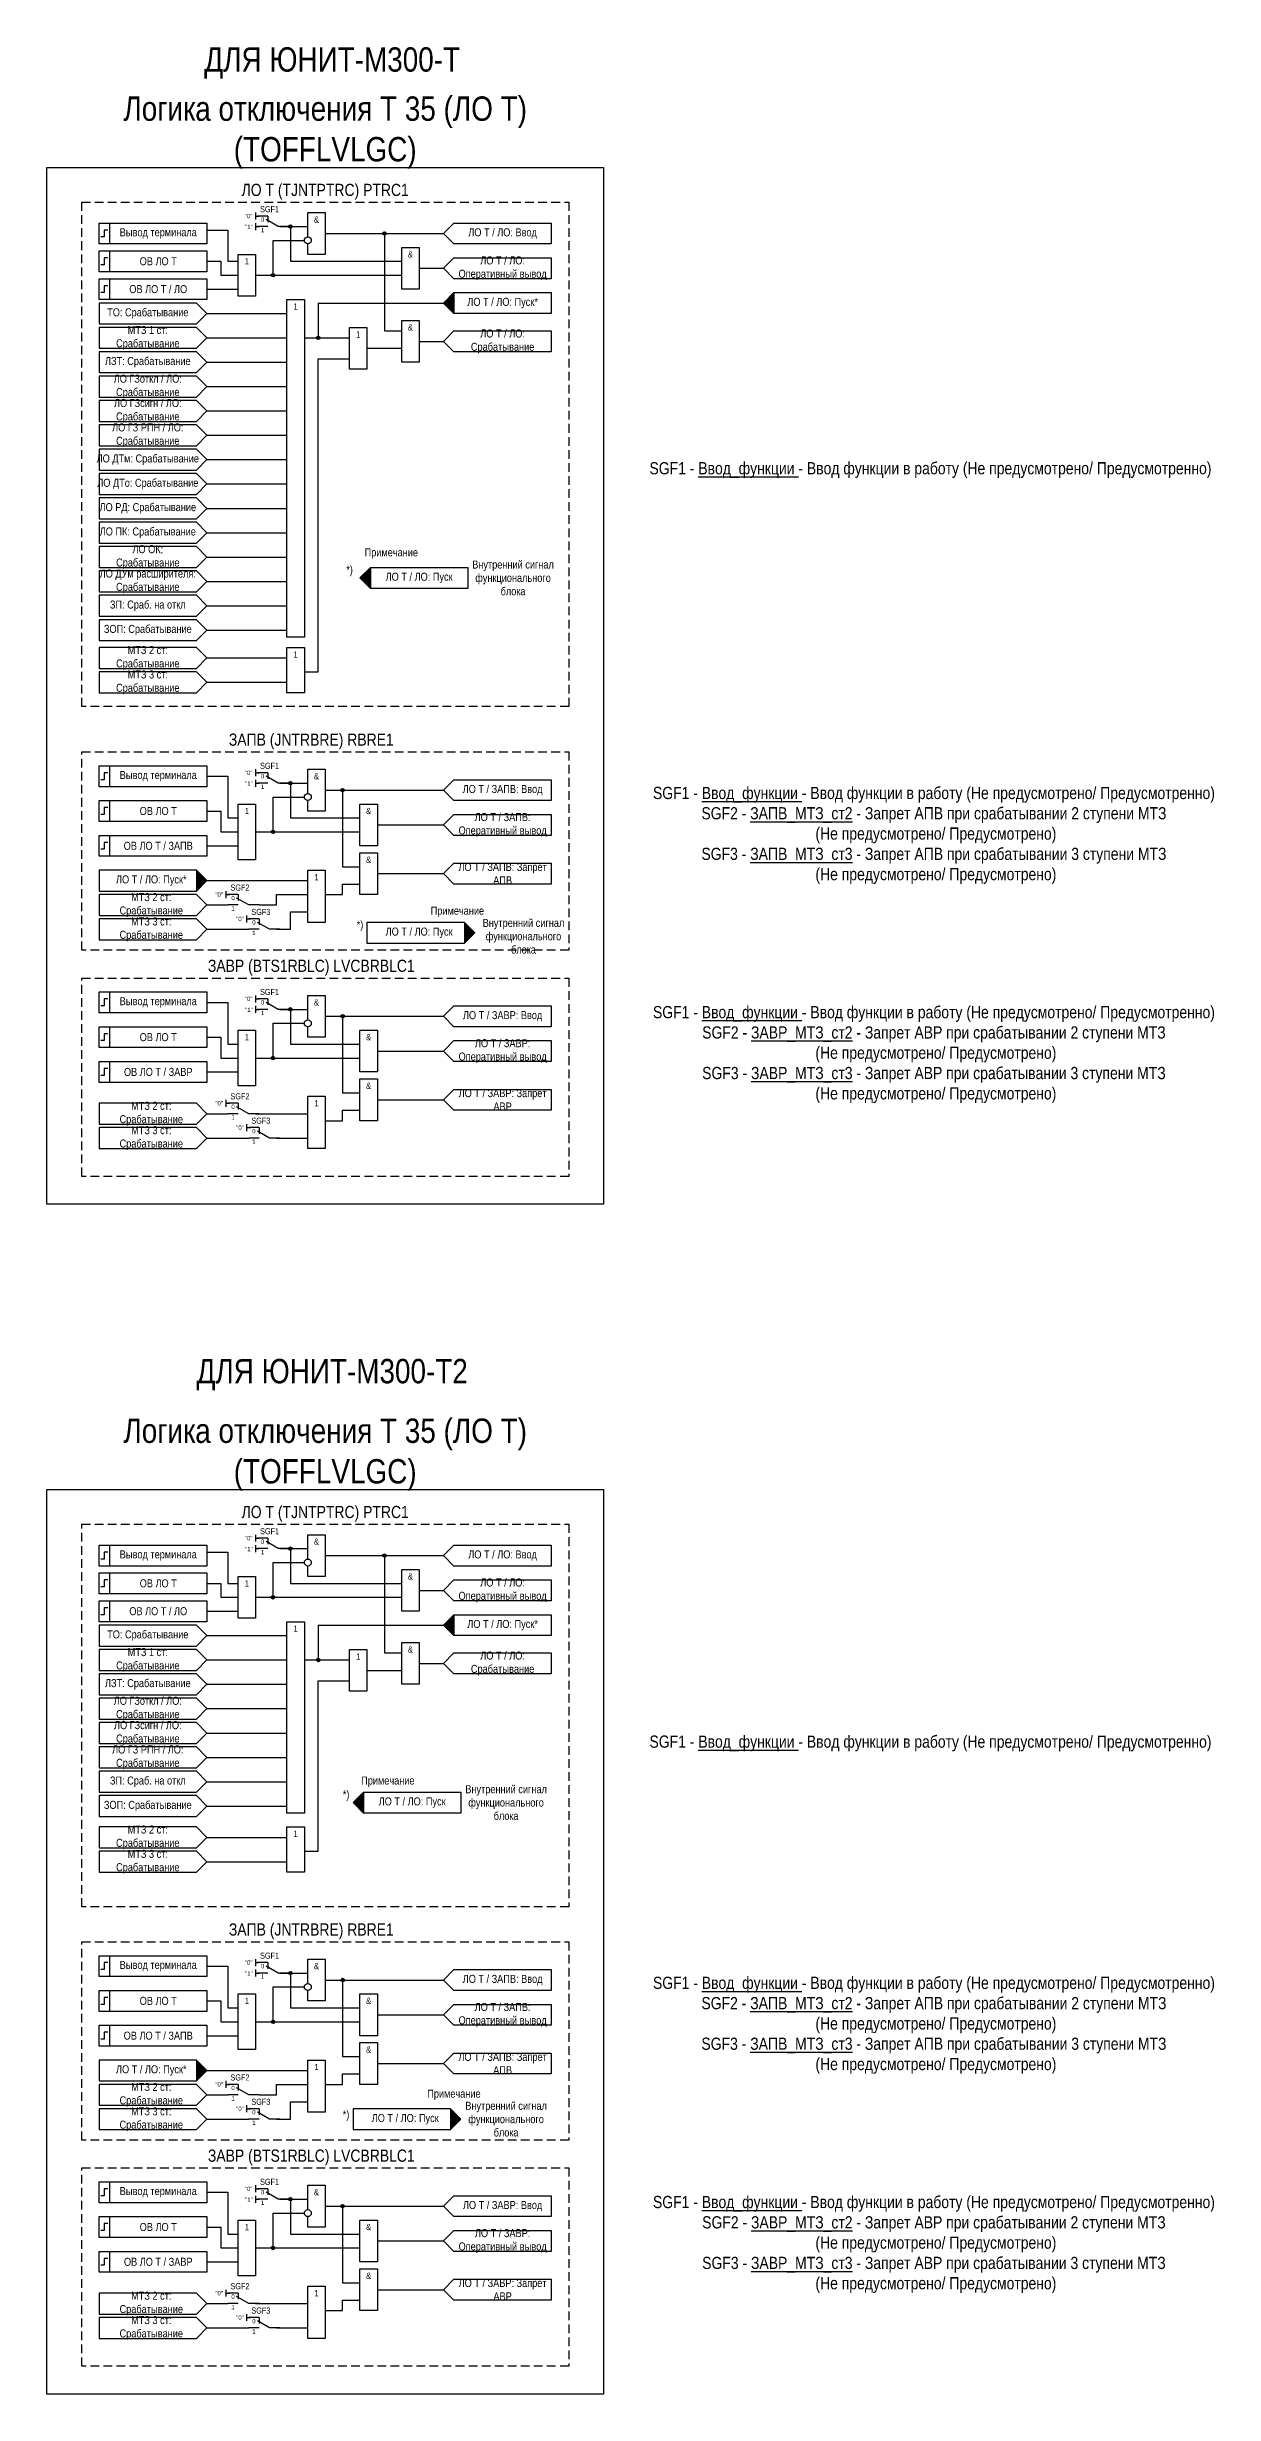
# Model space of a CAD drawing. Header units: millimetres. Extents: x -412 to 1173, y -391 to 386.
# Drawn here: x 0 to 336, y -342 to 333 of the extents above; entities that cross this region are included whole.
import ezdxf
from ezdxf.enums import TextEntityAlignment as Align

# ---------------------------------------------------------------- set-up
doc = ezdxf.new("R2010")
doc.units = ezdxf.units.MM
doc.linetypes.add('штриховая2', pattern=[0.375, 0.25, -0.125])
doc.layers.add('TEXT', color=7, linetype='Continuous', lineweight=25)
doc.layers.add('Основная', color=7, linetype='Continuous')
doc.styles.add('2.5_Gost_RD', font='ARIALN.TTF', dxfattribs={"height": 2.5})
doc.styles.add('3.5_Gost_RD', font='ARIALN.TTF', dxfattribs={"height": 3.5})
doc.styles.add('Вывод', font='ARIALN.TTF', dxfattribs={"height": 2.5})
doc.styles.add('Компонент', font='ARIALN.TTF', dxfattribs={"height": 3.5})

# ---------------------------------------------------------------- blocks, each defined once
blk = doc.blocks.new('*U78')
at = {"layer": 'Основная', "color": 0}
blk.add_line((0, 0), (7, 4), dxfattribs=at)
at = {"layer": 'Основная', "ltscale": 0.35}
blk.add_line((6, 6), (6, 2.5), dxfattribs=at)
blk = doc.blocks.new('*U80')
at = {"layer": 'Основная', "color": 0}
for p, q in [((-3, 6), (-9, 6)), ((-3, 0), (-9, 0)), ((9, 0), (3, 0))]:
    blk.add_line(p, q, dxfattribs=at)
at = {"layer": 'Основная', "ltscale": 0.25, "xscale": -1}
blk.add_blockref('*U78', (3, 0), dxfattribs=at)
at = {"layer": 'Основная'}
for tag, height, style, p in [('В1', 2.5, 'Вывод', (-14, 6)), ('В2', 2.5, 'Вывод', (-6, 4)), ('ОУ', 3.5, 'Компонент', (-2, 10)), ('В3', 2.5, 'Вывод', (-6, -2))]:
    blk.add_attdef(tag, text='', height=height, dxfattribs=dict(at, style=style)).set_placement(p, align=Align.MIDDLE_CENTER)
blk = doc.blocks.new('Точка')
at = {"ltscale": 100}
h = blk.add_hatch(color=256, dxfattribs=at)
h.dxf.hatch_style = 1
edge = h.paths.add_edge_path()
edge.add_arc((0, 0), 0.5, 0, 360)
blk.add_circle((0, 0), 0.5, dxfattribs=at)

msp = doc.modelspace()

# ---------------------------------------------------------------- hatches: boundary and pattern name
at = {"ltscale": 100, "true_color": 0xf7941d}
h = msp.add_hatch(color=30, dxfattribs=at)
h.dxf.hatch_style = 1
h.paths.add_polyline_path([(117, 262), (114, 259), (117, 256)])
h = msp.add_hatch(color=30, dxfattribs=at)
h.dxf.hatch_style = 1
h.paths.add_polyline_path([(93, 177), (93, 183), (90, 180)])
h = msp.add_hatch(color=30, dxfattribs=at)
h.dxf.hatch_style = 1
h.paths.add_polyline_path([(46, 93), (43, 96), (43, 90)])
h = msp.add_hatch(color=30, dxfattribs=at)
h.dxf.hatch_style = 1
h.paths.add_polyline_path([(120, 75), (123, 78), (120, 81)])
h = msp.add_hatch(color=30, dxfattribs=at)
h.dxf.hatch_style = 1
h.paths.add_polyline_path([(117, -118), (114, -121), (117, -124)])
h = msp.add_hatch(color=30, dxfattribs=at)
h.dxf.hatch_style = 1
h.paths.add_polyline_path([(91, -175), (91, -169), (88, -172)])
h = msp.add_hatch(color=30, dxfattribs=at)
h.dxf.hatch_style = 1
h.paths.add_polyline_path([(46, -249), (43, -246), (43, -252)])
h = msp.add_hatch(color=30, dxfattribs=at)
h.dxf.hatch_style = 1
h.paths.add_polyline_path([(116, -266), (119, -263), (116, -260)])

# ---------------------------------------------------------------- linework, layer by layer
at = {"ltscale": 100}
for p, q in [((60, 285), (60, 283)), ((60, 284), (61, 284)), ((60, 282), (60, 280)), ((60, 281), (61, 281)), ((78, 259), (78, 249)), ((117, 262), (114, 259)), ((114, 259), (117, 256)), ((117, 251), (114, 248)), ((74, 249), (87, 249)), ((92, 246), (102, 246)), ((114, 248), (117, 245)), ((93, 183), (90, 180)), ((90, 180), (93, 177)), ((60, 125), (60, 123)), ((60, 124), (61, 124)), ((60, 122), (60, 120)), ((60, 121), (61, 121)), ((117, 98), (114, 95)), ((114, 95), (117, 92)), ((51.5, 88), (51.5, 90)), ((51.5, 89), (52.5, 89)), ((46, 86), (52, 86)), ((57.5, 81), (57.5, 83)), ((57.5, 82), (58.5, 82)), ((46, 79), (58, 79)), ((60, 60), (60, 58)), ((60, 59), (61, 59)), ((60, 57), (60, 55)), ((60, 56), (61, 56)), ((51.5, 28), (51.5, 30)), ((51.5, 29), (52.5, 29)), ((117, 33), (114, 30)), ((114, 30), (117, 27)), ((46, 26), (52, 26)), ((57.5, 21), (57.5, 23)), ((57.5, 22), (58.5, 22)), ((60, 26), (75, 26)), ((46, 19), (58, 19)), ((66, 19), (75, 19)), ((60, -95), (60, -97)), ((60, -96), (61, -96)), ((60, -98), (60, -100)), ((60, -99), (61, -99)), ((78, -121), (78, -131)), ((117, -118), (114, -121)), ((114, -121), (117, -124)), ((74, -131), (87, -131)), ((92, -134), (102, -134)), ((117, -129), (114, -132)), ((114, -132), (117, -135)), ((91, -169), (88, -172)), ((88, -172), (91, -175)), ((60, -217), (60, -219)), ((60, -218), (61, -218)), ((60, -220), (60, -222)), ((60, -221), (61, -221)), ((117, -244), (114, -247)), ((114, -247), (117, -250)), ((46, -256), (52, -256)), ((51.5, -254), (51.5, -252)), ((51.5, -253), (52.5, -253)), ((46, -263), (58, -263)), ((57.5, -261), (57.5, -259)), ((57.5, -260), (58.5, -260)), ((60, -282), (60, -284)), ((60, -283), (61, -283)), ((60, -285), (60, -287)), ((60, -286), (61, -286)), ((117, -309), (114, -312)), ((46, -316), (52, -316)), ((51.5, -314), (51.5, -312)), ((51.5, -313), (52.5, -313)), ((60, -316), (75, -316)), ((114, -312), (117, -315)), ((46, -323), (58, -323)), ((57.5, -321), (57.5, -319)), ((57.5, -320), (58.5, -320)), ((66, -323), (75, -323))]:
    msp.add_line(p, q, dxfattribs=at)
at = {"color": 3, "ltscale": 100}
for points in [[(0, 298), (160, 298), (160, 0), (0, 0)], [(0, -82), (160, -82), (160, -342), (0, -342)]]:
    msp.add_lwpolyline(points, close=True, dxfattribs=at)
at = {"linetype": 'штриховая2', "ltscale": 10}
for points in [[(10, 288), (150, 288), (150, 143), (10, 143)], [(10, 130), (150, 130), (150, 73), (10, 73)], [(10, 65), (150, 65), (150, 8), (10, 8)], [(10, -92), (150, -92), (150, -202), (10, -202)], [(10, -212), (150, -212), (150, -269), (10, -269)], [(10, -277), (150, -277), (150, -334), (10, -334)]]:
    msp.add_lwpolyline(points, close=True, dxfattribs=at)
at = {"ltscale": 100}
for points in [[(75, 278), (75, 285), (80, 285), (80, 273), (75, 273), (75, 276)], [(46, 280), (52, 280), (52, 271), (55, 271)], [(60, 267), (65, 267), (65, 277), (74, 277)], [(67, 281), (75, 281)], [(67, 281), (70, 281), (70, 271), (102, 271)], [(80, 279), (114, 279)], [(80, 279), (97, 279), (97, 251), (102, 251)], [(114, 279), (117, 282), (145, 282), (145, 276), (117, 276), (114, 279)], [(46, 271), (50, 271), (50, 267), (55, 267)], [(114, 269), (117, 272), (145, 272), (145, 266), (117, 266), (114, 269)], [(60, 267), (102, 267)], [(107, 269), (114, 269)], [(46, 256), (43, 259), (15, 259), (15, 253), (43, 253), (46, 256)], [(46, 263), (55, 263)], [(69, 214), (69, 260), (74, 260), (74, 163), (69, 163), (69, 214)], [(78, 259), (114, 259)], [(114, 259), (117, 262), (145, 262), (145, 256), (117, 256), (114, 259)], [(114, 259), (117, 262), (117, 256), (114, 259)], [(46, 249), (43, 252), (15, 252), (15, 246), (43, 246), (46, 249)], [(46, 256), (69, 256)], [(114, 248), (117, 251), (145, 251), (145, 245), (117, 245), (114, 248)], [(46, 242), (43, 245), (15, 245), (15, 239), (43, 239), (46, 242)], [(46, 249), (69, 249)], [(74, 153), (78, 153), (78, 243), (87, 243)], [(107, 248), (114, 248)], [(46, 235), (43, 238), (15, 238), (15, 232), (43, 232), (46, 235)], [(46, 242), (69, 242)], [(46, 228), (43, 231), (15, 231), (15, 225), (43, 225), (46, 228)], [(46, 235), (69, 235)], [(46, 221), (43, 224), (15, 224), (15, 218), (43, 218), (46, 221)], [(46, 228), (69, 228)], [(46, 214), (43, 217), (15, 217), (15, 211), (43, 211), (46, 214)], [(46, 221), (69, 221)], [(46, 207), (43, 210), (15, 210), (15, 204), (43, 204), (46, 207)], [(46, 214), (69, 214)], [(46, 200), (43, 203), (15, 203), (15, 197), (43, 197), (46, 200)], [(46, 207), (69, 207)], [(46, 193), (43, 196), (15, 196), (15, 190), (43, 190), (46, 193)], [(46, 200), (69, 200)], [(46, 186), (43, 189), (15, 189), (15, 183), (43, 183), (46, 186)], [(46, 193), (69, 193)], [(46, 186), (69, 186)], [(90, 180), (93, 183), (121, 183), (121, 177), (93, 177), (90, 180)], [(90, 180), (93, 183), (93, 177), (90, 180)], [(46, 179), (43, 182), (15, 182), (15, 176), (43, 176), (46, 179)], [(46, 179), (69, 179)], [(46, 172), (43, 175), (15, 175), (15, 169), (43, 169), (46, 172)], [(46, 172), (69, 172)], [(46, 165), (43, 168), (15, 168), (15, 162), (43, 162), (46, 165)], [(46, 165), (69, 165)], [(46, 157), (43, 160), (15, 160), (15, 154), (43, 154), (46, 157)], [(46, 157), (69, 157)], [(46, 150), (43, 153), (15, 153), (15, 147), (43, 147), (46, 150)], [(46, 150), (69, 150)], [(46, 123), (52, 123), (52, 111), (55, 111)], [(75, 118), (75, 125), (80, 125), (80, 113), (75, 113), (75, 116)], [(114, 119), (117, 122), (145, 122), (145, 116), (117, 116), (114, 119)], [(60, 107), (65, 107), (65, 117), (74, 117)], [(67, 121), (75, 121)], [(67, 121), (70, 121), (70, 111), (90, 111)], [(80, 119), (114, 119)], [(80, 119), (85, 119), (85, 97), (90, 97)], [(46, 113), (50, 113), (50, 107), (55, 107)], [(95, 109), (114, 109)], [(114, 109), (117, 112), (145, 112), (145, 106), (117, 106), (114, 109)], [(46, 103), (55, 103)], [(60, 107), (90, 107)], [(46, 93), (43, 96), (15, 96), (15, 90), (43, 90), (46, 93)], [(43, 96), (43, 90), (46, 93), (43, 96)], [(95, 95), (114, 95)], [(114, 95), (117, 98), (145, 98), (145, 92), (117, 92), (114, 95)], [(46, 86), (43, 89), (15, 89), (15, 83), (43, 83), (46, 86)], [(46, 93), (75, 93)], [(61, 86), (66, 86), (66, 89), (75, 89)], [(80, 89), (85, 89), (85, 92), (90, 92)], [(46, 79), (43, 82), (15, 82), (15, 76), (43, 76), (46, 79)], [(66, 79), (70, 79), (70, 84), (75, 84)], [(123, 78), (120, 81), (92, 81), (92, 75), (120, 75), (123, 78)], [(120, 81), (120, 75), (123, 78), (120, 81)], [(46, 58), (52, 58), (52, 46), (55, 46)], [(67, 56), (75, 56)], [(67, 56), (70, 56), (70, 46), (90, 46)], [(75, 53), (75, 60), (80, 60), (80, 48), (75, 48), (75, 51)], [(80, 54), (114, 54)], [(80, 54), (85, 54), (85, 32), (90, 32)], [(114, 54), (117, 57), (145, 57), (145, 51), (117, 51), (114, 54)], [(46, 48), (50, 48), (50, 42), (55, 42)], [(60, 42), (65, 42), (65, 52), (74, 52)], [(60, 42), (90, 42)], [(95, 44), (114, 44)], [(114, 44), (117, 47), (145, 47), (145, 41), (117, 41), (114, 44)], [(46, 38), (55, 38)], [(46, 26), (43, 29), (15, 29), (15, 23), (43, 23), (46, 26)], [(80, 24), (85, 24), (85, 27), (90, 27)], [(95, 30), (114, 30)], [(114, 30), (117, 33), (145, 33), (145, 27), (117, 27), (114, 30)], [(46, 19), (43, 22), (15, 22), (15, 16), (43, 16), (46, 19)], [(46, -100), (52, -100), (52, -109), (55, -109)], [(67, -99), (75, -99)], [(67, -99), (70, -99), (70, -109), (102, -109)], [(75, -102), (75, -95), (80, -95), (80, -107), (75, -107), (75, -104)], [(80, -101), (114, -101)], [(80, -101), (97, -101), (97, -129), (102, -129)], [(114, -101), (117, -98), (145, -98), (145, -104), (117, -104), (114, -101)], [(60, -113), (65, -113), (65, -103), (74, -103)], [(46, -109), (50, -109), (50, -113), (55, -113)], [(60, -113), (102, -113)], [(107, -111), (114, -111)], [(114, -111), (117, -108), (145, -108), (145, -114), (117, -114), (114, -111)], [(46, -124), (43, -121), (15, -121), (15, -127), (43, -127), (46, -124)], [(46, -117), (55, -117)], [(69, -166), (69, -120), (74, -120), (74, -175), (69, -175), (69, -166)], [(78, -121), (114, -121)], [(114, -121), (117, -118), (145, -118), (145, -124), (117, -124), (114, -121)], [(114, -121), (117, -118), (117, -124), (114, -121)], [(46, -131), (43, -128), (15, -128), (15, -134), (43, -134), (46, -131)], [(46, -124), (69, -124)], [(46, -131), (69, -131)], [(107, -132), (114, -132)], [(114, -132), (117, -129), (145, -129), (145, -135), (117, -135), (114, -132)], [(46, -138), (43, -135), (15, -135), (15, -141), (43, -141), (46, -138)], [(46, -138), (69, -138)], [(74, -186), (78, -186), (78, -137), (87, -137)], [(46, -145), (43, -142), (15, -142), (15, -148), (43, -148), (46, -145)], [(46, -145), (69, -145)], [(46, -152), (43, -149), (15, -149), (15, -155), (43, -155), (46, -152)], [(46, -152), (69, -152)], [(46, -159), (43, -156), (15, -156), (15, -162), (43, -162), (46, -159)], [(46, -159), (69, -159)], [(46, -166), (43, -163), (15, -163), (15, -169), (43, -169), (46, -166)], [(46, -166), (69, -166)], [(46, -173), (43, -170), (15, -170), (15, -176), (43, -176), (46, -173)], [(46, -173), (69, -173)], [(88, -172), (91, -169), (119, -169), (119, -175), (91, -175), (88, -172)], [(88, -172), (91, -169), (91, -175), (88, -172)], [(46, -182), (43, -179), (15, -179), (15, -185), (43, -185), (46, -182)], [(46, -182), (69, -182)], [(46, -189), (43, -186), (15, -186), (15, -192), (43, -192), (46, -189)], [(46, -189), (69, -189)], [(46, -219), (52, -219), (52, -231), (55, -231)], [(67, -221), (75, -221)], [(67, -221), (70, -221), (70, -231), (90, -231)], [(75, -224), (75, -217), (80, -217), (80, -229), (75, -229), (75, -226)], [(114, -223), (117, -220), (145, -220), (145, -226), (117, -226), (114, -223)], [(46, -229), (50, -229), (50, -235), (55, -235)], [(60, -235), (65, -235), (65, -225), (74, -225)], [(80, -223), (114, -223)], [(80, -223), (85, -223), (85, -245), (90, -245)], [(60, -235), (90, -235)], [(95, -233), (114, -233)], [(114, -233), (117, -230), (145, -230), (145, -236), (117, -236), (114, -233)], [(46, -239), (55, -239)], [(46, -249), (43, -246), (15, -246), (15, -252), (43, -252), (46, -249)], [(43, -246), (43, -252), (46, -249), (43, -246)], [(46, -249), (75, -249)], [(95, -247), (114, -247)], [(114, -247), (117, -244), (145, -244), (145, -250), (117, -250), (114, -247)], [(46, -256), (43, -253), (15, -253), (15, -259), (43, -259), (46, -256)], [(61, -256), (66, -256), (66, -253), (75, -253)], [(80, -253), (85, -253), (85, -250), (90, -250)], [(46, -263), (43, -260), (15, -260), (15, -266), (43, -266), (46, -263)], [(66, -263), (70, -263), (70, -258), (75, -258)], [(119, -263), (116, -260), (88, -260), (88, -266), (116, -266), (119, -263)], [(116, -260), (116, -266), (119, -263), (116, -260)], [(75, -289), (75, -282), (80, -282), (80, -294), (75, -294), (75, -291)], [(46, -284), (52, -284), (52, -296), (55, -296)], [(60, -300), (65, -300), (65, -290), (74, -290)], [(67, -286), (75, -286)], [(67, -286), (70, -286), (70, -296), (90, -296)], [(80, -288), (114, -288)], [(80, -288), (85, -288), (85, -310), (90, -310)], [(114, -288), (117, -285), (145, -285), (145, -291), (117, -291), (114, -288)], [(46, -294), (50, -294), (50, -300), (55, -300)], [(114, -298), (117, -295), (145, -295), (145, -301), (117, -301), (114, -298)], [(60, -300), (90, -300)], [(95, -298), (114, -298)], [(46, -304), (55, -304)], [(114, -312), (117, -309), (145, -309), (145, -315), (117, -315), (114, -312)], [(46, -316), (43, -313), (15, -313), (15, -319), (43, -319), (46, -316)], [(80, -318), (85, -318), (85, -315), (90, -315)], [(95, -312), (114, -312)], [(46, -323), (43, -320), (15, -320), (15, -326), (43, -326), (46, -323)]]:
    msp.add_lwpolyline(points, dxfattribs=at)
for points in [[(15, 282), (46, 282), (46, 276), (15, 276)], [(15, 282), (18, 282), (18, 276), (15, 276)], [(15, 274), (46, 274), (46, 268), (15, 268)], [(15, 274), (18, 274), (18, 268), (15, 268)], [(55, 273), (60, 273), (60, 261), (55, 261)], [(102, 275), (107, 275), (107, 263), (102, 263)], [(15, 266), (18, 266), (18, 260), (15, 260)], [(15, 266), (46, 266), (46, 260), (15, 260)], [(87, 252), (92, 252), (92, 240), (87, 240)], [(102, 254), (107, 254), (107, 242), (102, 242)], [(69, 160), (74, 160), (74, 147), (69, 147)], [(15, 126), (18, 126), (18, 120), (15, 120)], [(15, 126), (46, 126), (46, 120), (15, 120)], [(15, 116), (18, 116), (18, 110), (15, 110)], [(15, 116), (46, 116), (46, 110), (15, 110)], [(55, 115), (60, 115), (60, 99), (55, 99)], [(90, 115), (95, 115), (95, 103), (90, 103)], [(15, 106), (18, 106), (18, 100), (15, 100)], [(15, 106), (46, 106), (46, 100), (15, 100)], [(75, 96), (80, 96), (80, 81), (75, 81)], [(90, 101), (95, 101), (95, 89), (90, 89)], [(15, 61), (18, 61), (18, 55), (15, 55)], [(15, 61), (46, 61), (46, 55), (15, 55)], [(15, 51), (18, 51), (18, 45), (15, 45)], [(15, 51), (46, 51), (46, 45), (15, 45)], [(55, 50), (60, 50), (60, 34), (55, 34)], [(90, 50), (95, 50), (95, 38), (90, 38)], [(15, 41), (18, 41), (18, 35), (15, 35)], [(15, 41), (46, 41), (46, 35), (15, 35)], [(90, 36), (95, 36), (95, 24), (90, 24)], [(75, 31), (80, 31), (80, 16), (75, 16)], [(15, -98), (46, -98), (46, -104), (15, -104)], [(15, -98), (18, -98), (18, -104), (15, -104)], [(15, -106), (46, -106), (46, -112), (15, -112)], [(15, -106), (18, -106), (18, -112), (15, -112)], [(55, -107), (60, -107), (60, -119), (55, -119)], [(102, -105), (107, -105), (107, -117), (102, -117)], [(15, -114), (18, -114), (18, -120), (15, -120)], [(15, -114), (46, -114), (46, -120), (15, -120)], [(87, -128), (92, -128), (92, -140), (87, -140)], [(102, -126), (107, -126), (107, -138), (102, -138)], [(69, -179), (74, -179), (74, -192), (69, -192)], [(15, -216), (18, -216), (18, -222), (15, -222)], [(15, -216), (46, -216), (46, -222), (15, -222)], [(15, -226), (18, -226), (18, -232), (15, -232)], [(15, -226), (46, -226), (46, -232), (15, -232)], [(55, -227), (60, -227), (60, -243), (55, -243)], [(90, -227), (95, -227), (95, -239), (90, -239)], [(15, -236), (18, -236), (18, -242), (15, -242)], [(15, -236), (46, -236), (46, -242), (15, -242)], [(90, -241), (95, -241), (95, -253), (90, -253)], [(75, -246), (80, -246), (80, -261), (75, -261)], [(15, -281), (18, -281), (18, -287), (15, -287)], [(15, -281), (46, -281), (46, -287), (15, -287)], [(15, -291), (18, -291), (18, -297), (15, -297)], [(15, -291), (46, -291), (46, -297), (15, -297)], [(55, -292), (60, -292), (60, -308), (55, -308)], [(90, -292), (95, -292), (95, -304), (90, -304)], [(15, -301), (18, -301), (18, -307), (15, -307)], [(15, -301), (46, -301), (46, -307), (15, -307)], [(90, -306), (95, -306), (95, -318), (90, -318)], [(75, -311), (80, -311), (80, -326), (75, -326)]]:
    msp.add_lwpolyline(points, close=True, dxfattribs=at)
at = {"lineweight": 30, "ltscale": 100}
for points in [[(17.5, 280), (16.5, 280), (16.5, 278), (15.5, 278)], [(17.5, 272), (16.5, 272), (16.5, 270), (15.5, 270)], [(17.5, 264), (16.5, 264), (16.5, 262), (15.5, 262)], [(17.5, 124), (16.5, 124), (16.5, 122), (15.5, 122)], [(17.5, 114), (16.5, 114), (16.5, 112), (15.5, 112)], [(17.5, 104), (16.5, 104), (16.5, 102), (15.5, 102)], [(17.5, 59), (16.5, 59), (16.5, 57), (15.5, 57)], [(17.5, 49), (16.5, 49), (16.5, 47), (15.5, 47)], [(17.5, 39), (16.5, 39), (16.5, 37), (15.5, 37)], [(17.5, -100), (16.5, -100), (16.5, -102), (15.5, -102)], [(17.5, -108), (16.5, -108), (16.5, -110), (15.5, -110)], [(17.5, -116), (16.5, -116), (16.5, -118), (15.5, -118)], [(17.5, -218), (16.5, -218), (16.5, -220), (15.5, -220)], [(17.5, -228), (16.5, -228), (16.5, -230), (15.5, -230)], [(17.5, -238), (16.5, -238), (16.5, -240), (15.5, -240)], [(17.5, -283), (16.5, -283), (16.5, -285), (15.5, -285)], [(17.5, -293), (16.5, -293), (16.5, -295), (15.5, -295)], [(17.5, -303), (16.5, -303), (16.5, -305), (15.5, -305)]]:
    msp.add_lwpolyline(points, dxfattribs=at)
for centre in [(75, 277), (75, 117), (75, 52), (75, -103), (75, -225), (75, -290)]:
    msp.add_circle(centre, 1)

# ---------------------------------------------------------------- block references
at = {"ltscale": 100}
for p in [(70, 281), (97, 279), (65, 267), (78, 249), (70, 121), (85, 119), (65, 107), (70, 56), (85, 54), (65, 42), (70, -99), (97, -101), (65, -113), (78, -131), (70, -221), (85, -223), (65, -235), (70, -286), (85, -288), (65, -300)]:
    msp.add_blockref('Точка', p, dxfattribs=at)
at = {"layer": 'Основная', "ltscale": 0.25, "xscale": 0.5, "yscale": 0.5, "zscale": 0.5}
for p, values in [((65, 281), {'ОУ': 'SGF1', 'В1': '"0"', 'В2': '0', 'В3': '1'}), ((65, 121), {'ОУ': 'SGF1', 'В1': '"0"', 'В2': '0', 'В3': '1'}), ((56.5, 86), {'ОУ': 'SGF2', 'В1': '"0"', 'В2': '0', 'В3': '1'}), ((62.5, 79), {'ОУ': 'SGF3', 'В1': '"0"', 'В2': '0', 'В3': '1'}), ((65, 56), {'ОУ': 'SGF1', 'В1': '"0"', 'В2': '0', 'В3': '1'}), ((56.5, 26), {'ОУ': 'SGF2', 'В1': '"0"', 'В2': '0', 'В3': '1'}), ((62.5, 19), {'ОУ': 'SGF3', 'В1': '"0"', 'В2': '0', 'В3': '1'}), ((65, -99), {'ОУ': 'SGF1', 'В1': '"0"', 'В2': '0', 'В3': '1'}), ((65, -221), {'ОУ': 'SGF1', 'В1': '"0"', 'В2': '0', 'В3': '1'}), ((56.5, -256), {'ОУ': 'SGF2', 'В1': '"0"', 'В2': '0', 'В3': '1'}), ((62.5, -263), {'ОУ': 'SGF3', 'В1': '"0"', 'В2': '0', 'В3': '1'}), ((65, -286), {'ОУ': 'SGF1', 'В1': '"0"', 'В2': '0', 'В3': '1'}), ((56.5, -316), {'ОУ': 'SGF2', 'В1': '"0"', 'В2': '0', 'В3': '1'}), ((62.5, -323), {'ОУ': 'SGF3', 'В1': '"0"', 'В2': '0', 'В3': '1'})]:
    msp.add_blockref('*U80', p, dxfattribs=at).add_auto_attribs(values)

# ---------------------------------------------------------------- texts
at = {"color": 6, "ltscale": 100, "char_height": 7, "width": 160, "attachment_point": 5, "style": '3.5_Gost_RD'}
for s, insert in [('ДЛЯ ЮНИТ-М300-Т', (82, 328)), ('ДЛЯ ЮНИТ-М300-Т2', (82, -49))]:
    msp.add_mtext(s, dxfattribs=dict(at, insert=insert))
at = {"color": 30, "ltscale": 100, "true_color": 0xf7941d, "attachment_point": 5, "style": '3.5_Gost_RD'}
for s, insert, char_height, width in [('{\\C3;Логика отключения Т 35 (ЛО Т) (}TOFFLVLGC{\\C3;) }', (80, 308), 7, 160), ('ЛО Т (TJNTPTRC) {\\C6;PTRC1}', (80, 291), 3.5, 140), ('SGF1 - {\\LВвод_функции} - Ввод функции в работу (Не предусмотрено/ Предусмотренно)', (254, 211), 3.5, 174), ('ЗАПВ (JNTRBRE) {\\C6;RBRE1}', (76, 133), 3.5, 140), ('SGF1 - {\\LВвод_функции} - Ввод функции в работу (Не предусмотрено/ Предусмотренно)\\PSGF2 - {\\LЗАПВ_МТЗ\\C3;_ст2} - Запрет АПВ при {\\C3;срабатывании 2 ступени МТЗ}\\P^I(Не предусмотрено/ Предусмотрено)\\PSGF3 - {\\LЗАПВ_МТЗ\\C3;_ст3} - Запрет АПВ при{\\C3; срабатывании 3 ступени МТЗ} \\P^I(Не предусмотрено/ Предусмотрено)', (255, 106), 3.5, 174), ('ЗАВР (BTS1RBLC) {\\C6;LVCBRBLC1}', (76, 68), 3.5, 140), ('SGF1 - {\\LВвод_функции} - Ввод функции в работу (Не предусмотрено/ Предусмотренно)\\PSGF2 - {\\LЗАВР_МТЗ\\C3;_ст2} - Запрет АВР при {\\C3;срабатывании 2 ступени МТЗ\\P}^I(Не предусмотрено/ Предусмотрено)\\PSGF3 - {\\LЗАВР_МТЗ\\C3;_ст3} - Запрет АВР при срабатывании 3 ступени МТЗ\\P^I(Не предусмотрено/ Предусмотрено)', (255, 43), 3.5, 174), ('{\\C3;Логика отключения Т 35 (ЛО Т) (}TOFFLVLGC{\\C3;) }', (80, -72), 7, 160), ('ЛО Т (TJNTPTRC) {\\C6;PTRC1}', (80, -89), 3.5, 140), ('SGF1 - {\\LВвод_функции} - Ввод функции в работу (Не предусмотрено/ Предусмотренно)', (254, -155), 3.5, 174), ('ЗАПВ (JNTRBRE) {\\C6;RBRE1}', (76, -209), 3.5, 140), ('SGF1 - {\\LВвод_функции} - Ввод функции в работу (Не предусмотрено/ Предусмотренно)\\PSGF2 - {\\LЗАПВ_МТЗ\\C3;_ст2} - Запрет АПВ при {\\C3;срабатывании 2 ступени МТЗ}\\P^I(Не предусмотрено/ Предусмотрено)\\PSGF3 - {\\LЗАПВ_МТЗ\\C3;_ст3} - Запрет АПВ при{\\C3; срабатывании 3 ступени МТЗ} \\P^I(Не предусмотрено/ Предусмотрено)', (255, -236), 3.5, 174), ('ЗАВР (BTS1RBLC) {\\C6;LVCBRBLC1}', (76, -274), 3.5, 140), ('SGF1 - {\\LВвод_функции} - Ввод функции в работу (Не предусмотрено/ Предусмотренно)\\PSGF2 - {\\LЗАВР_МТЗ\\C3;_ст2} - Запрет АВР при {\\C3;срабатывании 2 ступени МТЗ\\P}^I(Не предусмотрено/ Предусмотрено)\\PSGF3 - {\\LЗАВР_МТЗ\\C3;_ст3} - Запрет АВР при срабатывании 3 ступени МТЗ\\P^I(Не предусмотрено/ Предусмотрено)', (255, -299), 3.5, 174)]:
    msp.add_mtext(s, dxfattribs=dict(at, insert=insert, char_height=char_height, width=width))
at = {"ltscale": 100, "attachment_point": 5, "style": '2.5_Gost_RD'}
for s, insert, char_height, width in [('&', (77.5, 283), 1.8, 5), ('1', (57.5, 271), 1.8, 5), ('&', (104.5, 273), 1.8, 5), ('1', (71.5, 258), 1.8, 5), ('МТЗ 1 ст: Срабатывание ', (29, 249), 2.3, 28), ('1', (89.5, 250), 1.8, 5), ('&', (104.5, 252), 1.8, 5), ('ЛЗТ: Срабатывание ', (29, 242), 2.3, 28), ('ЛО ПК: Срабатывание', (29, 193), 2.3, 26.5657), ('ЛО ОК: Срабатывание', (29, 186), 2.3, 25.9715), ('ЛО ДУм расширителя: Срабатывание', (29, 179), 2.3, 31.9565), ('МТЗ 2 ст: Срабатывание ', (29, 157), 2.3, 28), ('1', (71.5, 158), 1.8, 5), ('МТЗ 3 ст: Срабатывание ', (29, 150), 2.3, 28), ('Вывод терминала', (32, 123), 2.3, 28), ('&', (77.5, 123), 1.8, 5), ('1', (57.5, 113), 1.8, 5), ('&', (92.5, 113), 1.8, 5), ('1', (77.5, 94), 1.8, 5), ('&', (92.5, 99), 1.8, 5), ('МТЗ 2 ст: Срабатывание ', (30, 86), 2.3, 28), ('МТЗ 3 ст: Срабатывание ', (30, 79), 2.3, 28), ('Вывод терминала', (32, 58), 2.3, 28), ('&', (77.5, 58), 1.8, 5), ('1', (57.5, 48), 1.8, 5), ('&', (92.5, 48), 1.8, 5), ('&', (92.5, 34), 1.8, 5), ('МТЗ 2 ст: Срабатывание ', (30, 26), 2.3, 28), ('1', (77.5, 29), 1.8, 5), ('МТЗ 3 ст: Срабатывание ', (30, 19), 2.3, 28), ('&', (77.5, -97), 1.8, 5), ('&', (104.5, -107), 1.8, 5), ('1', (57.5, -109), 1.8, 5), ('1', (71.5, -122), 1.8, 5), ('МТЗ 1 ст: Срабатывание ', (29, -131), 2.3, 28), ('&', (104.5, -128), 1.8, 5), ('1', (89.5, -130), 1.8, 5), ('ЛЗТ: Срабатывание ', (29, -138), 2.3, 28), ('МТЗ 2 ст: Срабатывание ', (29, -182), 2.3, 28), ('1', (71.5, -181), 1.8, 5), ('МТЗ 3 ст: Срабатывание ', (29, -189), 2.3, 28), ('Вывод терминала', (32, -219), 2.3, 28), ('&', (77.5, -219), 1.8, 5), ('1', (57.5, -229), 1.8, 5), ('&', (92.5, -229), 1.8, 5), ('&', (92.5, -243), 1.8, 5), ('1', (77.5, -248), 1.8, 5), ('МТЗ 2 ст: Срабатывание ', (30, -256), 2.3, 28), ('МТЗ 3 ст: Срабатывание ', (30, -263), 2.3, 28), ('Вывод терминала', (32, -284), 2.3, 28), ('&', (77.5, -284), 1.8, 5), ('1', (57.5, -294), 1.8, 5), ('&', (92.5, -294), 1.8, 5), ('&', (92.5, -308), 1.8, 5), ('МТЗ 2 ст: Срабатывание ', (30, -316), 2.3, 28), ('1', (77.5, -313), 1.8, 5), ('МТЗ 3 ст: Срабатывание ', (30, -323), 2.3, 28)]:
    msp.add_mtext(s, dxfattribs=dict(at, insert=insert, char_height=char_height, width=width))
at = {"color": 0, "ltscale": 100, "char_height": 2.3, "width": 28, "attachment_point": 5, "style": '2.5_Gost_RD'}
for insert in [(32, 279), (32, -101)]:
    msp.add_mtext('{\\C256;Вывод терминала}', dxfattribs=dict(at, insert=insert))
at = {"ltscale": 100, "char_height": 1.25, "attachment_point": 1, "style": '3.5_Gost_RD'}
for insert in [(57, 281.5), (57, 121.5), (57, 56.5), (57, -98.5), (57, -220.5), (57, -285.5)]:
    msp.add_mtext_dynamic_manual_height_columns('"1"', width=2, gutter_width=17.5, heights=[0], dxfattribs=dict(at, insert=insert))
at = {"layer": 'TEXT', "ltscale": 100, "char_height": 2.3, "width": 28, "attachment_point": 5, "style": '2.5_Gost_RD'}
for s, insert in [('ЛО Т / ЛО: Ввод', (131, 279)), ('ОВ ЛО Т', (32, 271)), ('ЛО Т / ЛО: Оперативный вывод', (131, 269)), ('ЛО Т / ЛО: Пуск*', (131, 259)), ('ЛО Т / ЛО: Срабатывание', (131, 248)), ('ЛО ГЗоткл / ЛО: Срабатывание', (29, 235)), ('ЛО ГЗсигн / ЛО: Срабатывание', (29, 228)), ('ЛО ГЗ РПН / ЛО: Срабатывание', (29, 221)), ('*)', (87, 182)), ('Примечание', (99, 187)), ('Внутренний сигнал функционального блока', (134, 180)), ('ЛО Т / ЛО: Пуск', (107, 180)), ('ЗП: Сраб. на откл', (29, 172)), ('ЗОП: Срабатывание', (29, 165)), ('ЛО Т / ЗАПВ: Ввод', (131, 119)), ('ОВ ЛО Т', (32, 113)), ('ЛО Т / ЗАПВ: Оперативный вывод', (131, 109)), ('ЛО Т / ЛО: Пуск*', (30, 93)), ('ЛО Т / ЗАПВ: Запрет АПВ', (131, 95)), ('*)', (90, 80)), ('Примечание', (118, 84)), ('Внутренний сигнал функционального блока', (137, 77)), ('ЛО Т / ЛО: Пуск', (107, 78)), ('ЛО Т / ЗАВР: Ввод', (131, 54)), ('ОВ ЛО Т', (32, 48)), ('ЛО Т / ЗАВР: Оперативный вывод', (131, 44)), ('ЛО Т / ЗАВР: Запрет АВР', (131, 30)), ('ЛО Т / ЛО: Ввод', (131, -101)), ('ОВ ЛО Т', (32, -109)), ('ЛО Т / ЛО: Оперативный вывод', (131, -111)), ('ЛО Т / ЛО: Пуск*', (131, -121)), ('ЛО Т / ЛО: Срабатывание', (131, -132)), ('ЛО ГЗоткл / ЛО: Срабатывание', (29, -145)), ('ЛО ГЗсигн / ЛО: Срабатывание', (29, -152)), ('ЛО ГЗ РПН / ЛО: Срабатывание', (29, -159)), ('ЗП: Сраб. на откл', (29, -166)), ('*)', (86, -170)), ('Примечание', (98, -166)), ('Внутренний сигнал функционального блока', (132, -172)), ('ЗОП: Срабатывание', (29, -173)), ('ЛО Т / ЛО: Пуск', (105, -172)), ('ЛО Т / ЗАПВ: Ввод', (131, -223)), ('ОВ ЛО Т', (32, -229)), ('ЛО Т / ЗАПВ: Оперативный вывод', (131, -233)), ('ЛО Т / ЛО: Пуск*', (30, -249)), ('ЛО Т / ЗАПВ: Запрет АПВ', (131, -247)), ('Примечание', (117, -256)), ('*)', (86, -262)), ('ЛО Т / ЛО: Пуск', (103, -263)), ('Внутренний сигнал функционального блока', (132, -263)), ('ЛО Т / ЗАВР: Ввод', (131, -288)), ('ОВ ЛО Т', (32, -294)), ('ЛО Т / ЗАВР: Оперативный вывод', (131, -298)), ('ЛО Т / ЗАВР: Запрет АВР', (131, -312))]:
    msp.add_mtext(s, dxfattribs=dict(at, insert=insert))
at = {"layer": 'TEXT', "color": 0, "ltscale": 100, "char_height": 2.3, "attachment_point": 5, "style": '2.5_Gost_RD'}
for s, insert, width in [('{\\C256;ОВ ЛО Т / ЛО}', (32, 263), 28), ('{\\C256;ЛО ДТм: Срабатывание}', (29, 214), 28), ('{\\C256;ЛО ДТо: Срабатывание}', (29, 207), 28), ('{\\C256;ЛО РД: Срабатывание}', (29, 200), 26.3126), ('{\\C256;ОВ ЛО Т / ЛО}', (32, -117), 28)]:
    msp.add_mtext(s, dxfattribs=dict(at, insert=insert, width=width))
at = {"layer": 'Основная', "color": 0, "ltscale": 100, "char_height": 2.3, "width": 28, "attachment_point": 5, "style": '2.5_Gost_RD'}
for s, insert in [('{\\C256;ТО: Срабатывание}', (29, 256)), ('{\\C256;ОВ ЛО Т / ЗАПВ}', (32, 103)), ('{\\C256;ОВ ЛО Т / ЗАВР}', (32, 38)), ('{\\C256;ТО: Срабатывание}', (29, -124)), ('{\\C256;ОВ ЛО Т / ЗАПВ}', (32, -239)), ('{\\C256;ОВ ЛО Т / ЗАВР}', (32, -304))]:
    msp.add_mtext(s, dxfattribs=dict(at, insert=insert))

doc.saveas('drawing.dxf')
